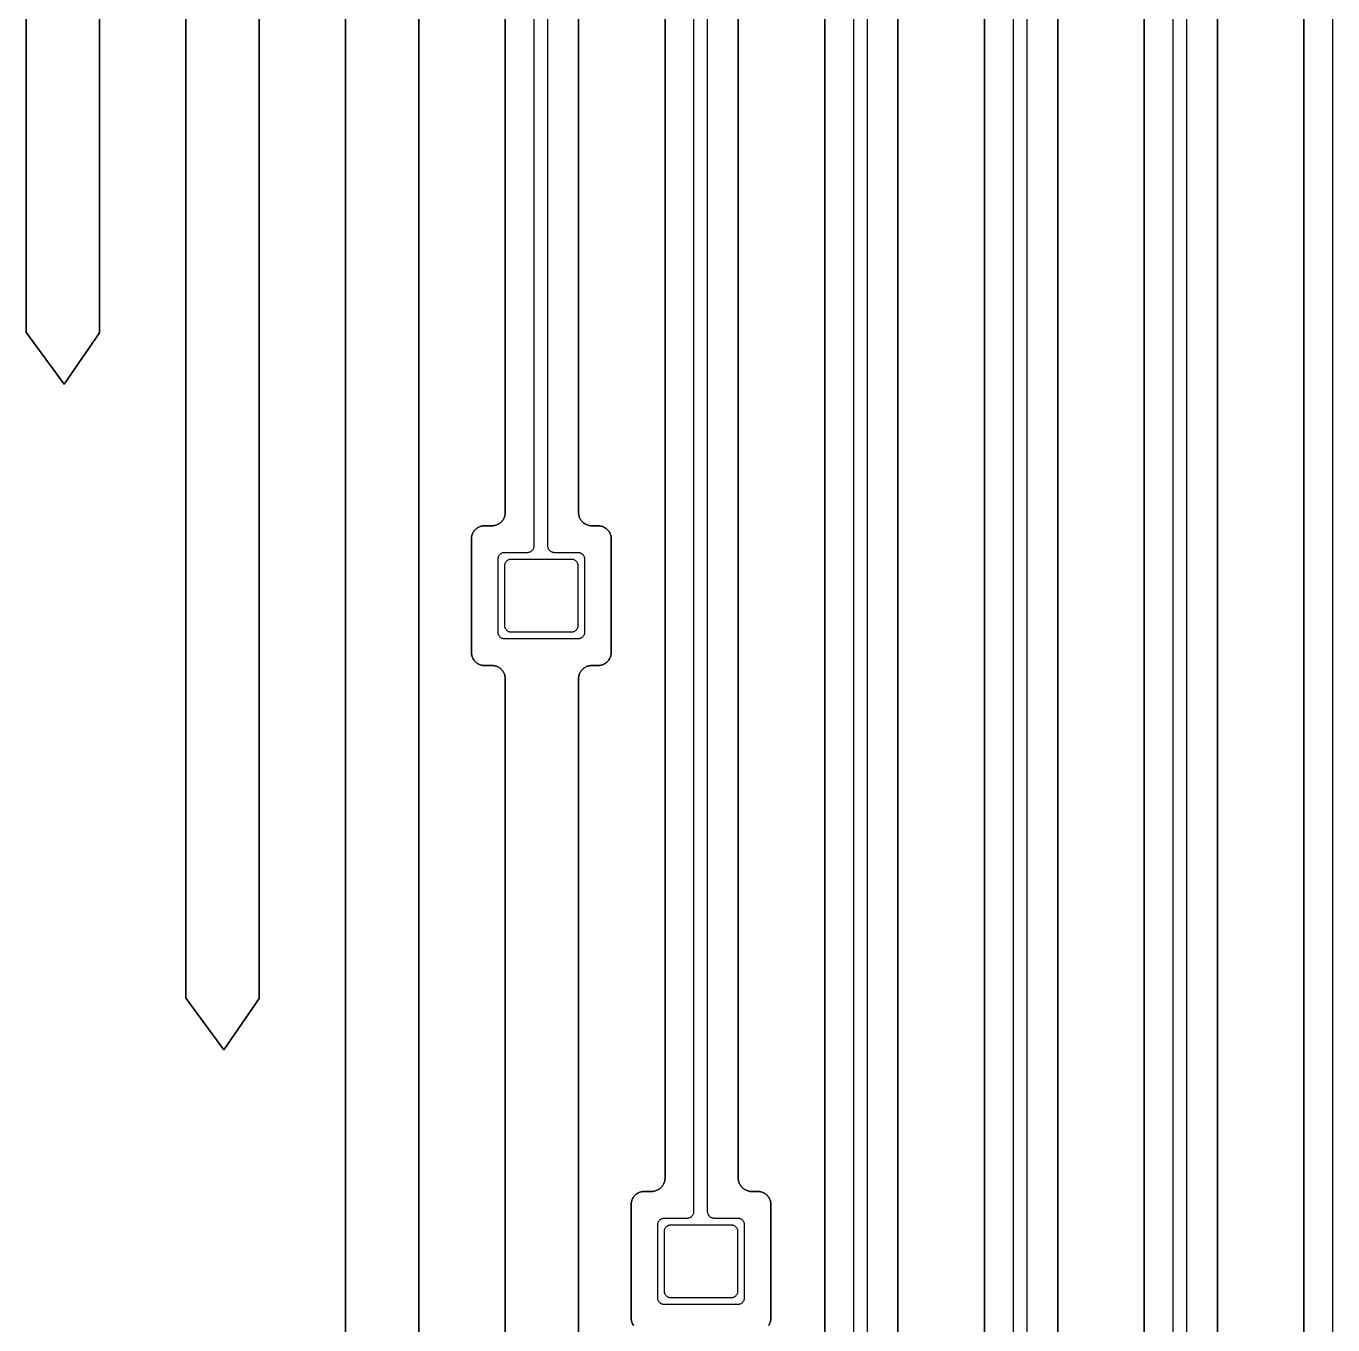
# Model space of a CAD drawing. Extents: x -2057 to 2225, y -44 to 31181.
# Drawn here: x -572.2 to -375.9, y 2670.2 to 2865.3 of the extents above; entities that cross this region are included whole.
import ezdxf

# ---------------------------------------------------------------- set-up
doc = ezdxf.new("R2010")
doc.units = 0
for name, color, linetype in [('electrode', 6, 'CONTINUOUS'), ('etching', 7, 'CONTINUOUS'), ('L3D0_etching3', 5, 'CONTINUOUS'), ('metalization', 8, 'CONTINUOUS'), ('polyimide', 9, 'CONTINUOUS')]:
    doc.layers.add(name, color=color, linetype=linetype)

msp = doc.modelspace()

# ---------------------------------------------------------------- linework, layer by layer
at = {"layer": 'electrode'}
for points in [[(-499.34, 2774.247), (-499.427, 2774.255), (-499.513, 2774.27), (-499.598, 2774.293), (-499.68, 2774.323), (-499.759, 2774.36), (-499.834, 2774.403), (-499.906, 2774.453), (-499.973, 2774.509), (-500.035, 2774.571), (-500.091, 2774.638), (-500.141, 2774.71), (-500.184, 2774.785), (-500.221, 2774.864), (-500.251, 2774.946), (-500.274, 2775.031), (-500.289, 2775.117), (-500.297, 2775.204), (-500.297, 2784.291), (-500.289, 2784.378), (-500.274, 2784.464), (-500.251, 2784.548), (-500.221, 2784.63), (-500.184, 2784.71), (-500.141, 2784.785), (-500.091, 2784.857), (-500.035, 2784.924), (-499.973, 2784.985), (-499.906, 2785.042), (-499.834, 2785.092), (-499.759, 2785.135), (-499.68, 2785.172), (-499.598, 2785.202), (-499.513, 2785.225), (-499.427, 2785.24), (-499.34, 2785.247), (-490.253, 2785.247), (-490.166, 2785.24), (-490.08, 2785.225), (-489.996, 2785.202), (-489.914, 2785.172), (-489.834, 2785.135), (-489.759, 2785.092), (-489.687, 2785.042), (-489.62, 2784.985), (-489.559, 2784.924), (-489.502, 2784.857), (-489.452, 2784.785), (-489.409, 2784.71), (-489.372, 2784.63), (-489.342, 2784.548), (-489.319, 2784.464), (-489.304, 2784.378), (-489.297, 2784.291), (-489.297, 2775.204), (-489.304, 2775.117), (-489.319, 2775.031), (-489.342, 2774.946), (-489.372, 2774.864), (-489.409, 2774.785), (-489.452, 2774.71), (-489.502, 2774.638), (-489.559, 2774.571), (-489.62, 2774.509), (-489.687, 2774.453), (-489.759, 2774.403), (-489.834, 2774.36), (-489.914, 2774.323), (-489.996, 2774.293), (-490.08, 2774.27), (-490.166, 2774.255), (-490.253, 2774.247)], [(-475.34, 2674.247), (-475.427, 2674.255), (-475.513, 2674.27), (-475.598, 2674.293), (-475.68, 2674.323), (-475.759, 2674.36), (-475.834, 2674.403), (-475.906, 2674.453), (-475.973, 2674.509), (-476.035, 2674.571), (-476.091, 2674.638), (-476.141, 2674.71), (-476.184, 2674.785), (-476.221, 2674.864), (-476.251, 2674.946), (-476.274, 2675.031), (-476.289, 2675.117), (-476.297, 2675.204), (-476.297, 2684.291), (-476.289, 2684.378), (-476.274, 2684.464), (-476.251, 2684.548), (-476.221, 2684.63), (-476.184, 2684.71), (-476.141, 2684.785), (-476.091, 2684.857), (-476.035, 2684.924), (-475.973, 2684.985), (-475.906, 2685.042), (-475.834, 2685.092), (-475.759, 2685.135), (-475.68, 2685.172), (-475.598, 2685.202), (-475.513, 2685.225), (-475.427, 2685.24), (-475.34, 2685.247), (-466.253, 2685.247), (-466.166, 2685.24), (-466.08, 2685.225), (-465.996, 2685.202), (-465.914, 2685.172), (-465.834, 2685.135), (-465.759, 2685.092), (-465.687, 2685.042), (-465.62, 2684.985), (-465.559, 2684.924), (-465.502, 2684.857), (-465.452, 2684.785), (-465.409, 2684.71), (-465.372, 2684.63), (-465.342, 2684.548), (-465.319, 2684.464), (-465.304, 2684.378), (-465.297, 2684.291), (-465.297, 2675.204), (-465.304, 2675.117), (-465.319, 2675.031), (-465.342, 2674.946), (-465.372, 2674.864), (-465.409, 2674.785), (-465.452, 2674.71), (-465.502, 2674.638), (-465.559, 2674.571), (-465.62, 2674.509), (-465.687, 2674.453), (-465.759, 2674.403), (-465.834, 2674.36), (-465.914, 2674.323), (-465.996, 2674.293), (-466.08, 2674.27), (-466.166, 2674.255), (-466.253, 2674.247)]]:
    msp.add_lwpolyline(points, close=True, dxfattribs=at)
at = {"layer": 'etching'}
for points in [[(-500.208, 9035.371), (-500.208, 2792.185), (-500.216, 2792.059), (-500.231, 2791.934), (-500.255, 2791.811), (-500.286, 2791.689), (-500.325, 2791.57), (-500.371, 2791.453), (-500.425, 2791.339), (-500.485, 2791.229), (-500.553, 2791.123), (-500.627, 2791.021), (-500.707, 2790.924), (-500.793, 2790.832), (-500.884, 2790.746), (-500.981, 2790.666), (-501.083, 2790.592), (-501.189, 2790.525), (-501.299, 2790.465), (-501.413, 2790.411), (-501.53, 2790.365), (-501.649, 2790.326), (-501.771, 2790.295), (-501.895, 2790.271), (-502.019, 2790.255), (-502.145, 2790.247), (-503.359, 2790.247), (-503.485, 2790.24), (-503.61, 2790.224), (-503.733, 2790.2), (-503.855, 2790.169), (-503.974, 2790.13), (-504.091, 2790.084), (-504.205, 2790.03), (-504.315, 2789.97), (-504.421, 2789.902), (-504.523, 2789.828), (-504.62, 2789.748), (-504.712, 2789.662), (-504.798, 2789.571), (-504.878, 2789.474), (-504.952, 2789.372), (-505.019, 2789.266), (-505.079, 2789.156), (-505.133, 2789.042), (-505.179, 2788.925), (-505.218, 2788.806), (-505.249, 2788.684), (-505.273, 2788.56), (-505.289, 2788.436), (-505.297, 2788.31), (-505.297, 2771.185), (-505.289, 2771.059), (-505.273, 2770.934), (-505.249, 2770.811), (-505.218, 2770.689), (-505.179, 2770.57), (-505.133, 2770.453), (-505.079, 2770.339), (-505.019, 2770.229), (-504.952, 2770.123), (-504.878, 2770.021), (-504.798, 2769.924), (-504.712, 2769.832), (-504.62, 2769.746), (-504.523, 2769.666), (-504.421, 2769.592), (-504.315, 2769.525), (-504.205, 2769.465), (-504.091, 2769.411), (-503.974, 2769.365), (-503.855, 2769.326), (-503.733, 2769.295), (-503.61, 2769.271), (-503.485, 2769.255), (-503.359, 2769.247), (-502.145, 2769.247), (-502.019, 2769.24), (-501.895, 2769.224), (-501.771, 2769.2), (-501.649, 2769.169), (-501.53, 2769.13), (-501.413, 2769.084), (-501.299, 2769.03), (-501.189, 2768.97), (-501.083, 2768.902), (-500.981, 2768.828), (-500.884, 2768.748), (-500.793, 2768.662), (-500.707, 2768.571), (-500.627, 2768.474), (-500.553, 2768.372), (-500.485, 2768.266), (-500.425, 2768.156), (-500.371, 2768.042), (-500.325, 2767.925), (-500.286, 2767.806), (-500.255, 2767.684), (-500.231, 2767.56), (-500.216, 2767.436), (-500.208, 2767.31), (-500.208, 2519.247)], [(-489.208, 2519.247), (-489.208, 2767.31), (-489.2, 2767.436), (-489.184, 2767.56), (-489.16, 2767.684), (-489.129, 2767.806), (-489.09, 2767.925), (-489.044, 2768.042), (-488.991, 2768.156), (-488.93, 2768.266), (-488.863, 2768.372), (-488.789, 2768.474), (-488.709, 2768.571), (-488.623, 2768.662), (-488.531, 2768.748), (-488.434, 2768.828), (-488.332, 2768.902), (-488.226, 2768.97), (-488.116, 2769.03), (-488.002, 2769.084), (-487.886, 2769.13), (-487.766, 2769.169), (-487.644, 2769.2), (-487.521, 2769.224), (-487.396, 2769.24), (-487.271, 2769.247), (-486.234, 2769.247), (-486.108, 2769.255), (-485.984, 2769.271), (-485.86, 2769.295), (-485.738, 2769.326), (-485.619, 2769.365), (-485.502, 2769.411), (-485.388, 2769.465), (-485.278, 2769.525), (-485.172, 2769.592), (-485.07, 2769.666), (-484.973, 2769.746), (-484.882, 2769.832), (-484.796, 2769.924), (-484.716, 2770.021), (-484.642, 2770.123), (-484.574, 2770.229), (-484.514, 2770.339), (-484.46, 2770.453), (-484.414, 2770.57), (-484.375, 2770.689), (-484.344, 2770.811), (-484.32, 2770.934), (-484.304, 2771.059), (-484.297, 2771.185), (-484.297, 2788.31), (-484.304, 2788.436), (-484.32, 2788.56), (-484.344, 2788.684), (-484.375, 2788.806), (-484.414, 2788.925), (-484.46, 2789.042), (-484.514, 2789.156), (-484.574, 2789.266), (-484.642, 2789.372), (-484.716, 2789.474), (-484.796, 2789.571), (-484.882, 2789.662), (-484.973, 2789.748), (-485.07, 2789.828), (-485.172, 2789.902), (-485.278, 2789.97), (-485.388, 2790.03), (-485.502, 2790.084), (-485.619, 2790.13), (-485.738, 2790.169), (-485.86, 2790.2), (-485.984, 2790.224), (-486.108, 2790.24), (-486.234, 2790.247), (-487.271, 2790.247), (-487.396, 2790.255), (-487.521, 2790.271), (-487.644, 2790.295), (-487.766, 2790.326), (-487.886, 2790.365), (-488.002, 2790.411), (-488.116, 2790.465), (-488.226, 2790.525), (-488.332, 2790.592), (-488.434, 2790.666), (-488.531, 2790.746), (-488.623, 2790.832), (-488.709, 2790.924), (-488.789, 2791.021), (-488.863, 2791.123), (-488.93, 2791.229), (-488.991, 2791.339), (-489.044, 2791.453), (-489.09, 2791.57), (-489.129, 2791.689), (-489.16, 2791.811), (-489.184, 2791.934), (-489.2, 2792.059), (-489.208, 2792.185), (-489.208, 9035.377)], [(-476.208, 9035.371), (-476.208, 2692.185), (-476.216, 2692.059), (-476.231, 2691.934), (-476.255, 2691.811), (-476.286, 2691.689), (-476.325, 2691.57), (-476.371, 2691.453), (-476.425, 2691.339), (-476.485, 2691.229), (-476.553, 2691.123), (-476.627, 2691.021), (-476.707, 2690.924), (-476.793, 2690.832), (-476.884, 2690.746), (-476.981, 2690.666), (-477.083, 2690.592), (-477.189, 2690.525), (-477.299, 2690.465), (-477.413, 2690.411), (-477.53, 2690.365), (-477.649, 2690.326), (-477.771, 2690.295), (-477.895, 2690.271), (-478.019, 2690.255), (-478.145, 2690.247), (-479.359, 2690.247), (-479.485, 2690.24), (-479.61, 2690.224), (-479.733, 2690.2), (-479.855, 2690.169), (-479.974, 2690.13), (-480.091, 2690.084), (-480.205, 2690.03), (-480.315, 2689.97), (-480.421, 2689.902), (-480.523, 2689.828), (-480.62, 2689.748), (-480.712, 2689.662), (-480.798, 2689.571), (-480.878, 2689.474), (-480.952, 2689.372), (-481.019, 2689.266), (-481.079, 2689.156), (-481.133, 2689.042), (-481.179, 2688.925), (-481.218, 2688.806), (-481.249, 2688.684), (-481.273, 2688.56), (-481.289, 2688.436), (-481.297, 2688.31), (-481.297, 2671.185), (-481.289, 2671.059), (-481.273, 2670.934), (-481.249, 2670.811), (-481.218, 2670.689), (-481.179, 2670.57), (-481.133, 2670.453), (-481.079, 2670.339), (-481.019, 2670.229), (-480.952, 2670.123)], [(-460.642, 2670.123), (-460.574, 2670.229), (-460.514, 2670.339), (-460.46, 2670.453), (-460.414, 2670.57), (-460.375, 2670.689), (-460.344, 2670.811), (-460.32, 2670.934), (-460.304, 2671.059), (-460.297, 2671.185), (-460.297, 2688.31), (-460.304, 2688.436), (-460.32, 2688.56), (-460.344, 2688.684), (-460.375, 2688.806), (-460.414, 2688.925), (-460.46, 2689.042), (-460.514, 2689.156), (-460.574, 2689.266), (-460.642, 2689.372), (-460.716, 2689.474), (-460.796, 2689.571), (-460.882, 2689.662), (-460.973, 2689.748), (-461.07, 2689.828), (-461.172, 2689.902), (-461.278, 2689.97), (-461.388, 2690.03), (-461.502, 2690.084), (-461.619, 2690.13), (-461.738, 2690.169), (-461.86, 2690.2), (-461.984, 2690.224), (-462.108, 2690.24), (-462.234, 2690.247), (-463.271, 2690.247), (-463.396, 2690.255), (-463.521, 2690.271), (-463.644, 2690.295), (-463.766, 2690.326), (-463.886, 2690.365), (-464.002, 2690.411), (-464.116, 2690.465), (-464.226, 2690.525), (-464.332, 2690.592), (-464.434, 2690.666), (-464.531, 2690.746), (-464.623, 2690.832), (-464.709, 2690.924), (-464.789, 2691.021), (-464.863, 2691.123), (-464.93, 2691.229), (-464.991, 2691.339), (-465.044, 2691.453), (-465.09, 2691.57), (-465.129, 2691.689), (-465.16, 2691.811), (-465.184, 2691.934), (-465.2, 2692.059), (-465.208, 2692.185), (-465.208, 9035.377)], [(-452.208, 9035.371), (-452.208, 2592.185)], [(-441.208, 2592.185), (-441.208, 9035.377)], [(-428.208, 9035.371), (-428.208, 2492.185)], [(-417.208, 2492.185), (-417.208, 9035.377)], [(-404.208, 9035.371), (-404.208, 2392.185)], [(-393.208, 2392.185), (-393.208, 9035.377)], [(-380.208, 9035.371), (-380.208, 2292.185)], [(-572.208, 3067.31), (-572.208, 2819.247), (-572.17, 2819.247), (-566.49, 2811.52), (-561.208, 2819.247), (-561.208, 3067.31)], [(-548.208, 2967.31), (-548.208, 2719.247), (-548.17, 2719.247), (-542.49, 2711.52), (-537.208, 2719.247), (-537.208, 2967.31)], [(-524.208, 2867.31), (-524.208, 2619.247), (-524.17, 2619.247), (-518.49, 2611.52), (-513.208, 2619.247), (-513.208, 2867.31)]]:
    msp.add_lwpolyline(points, dxfattribs=at)
at = {"layer": 'L3D0_etching3'}
for points in [[(-500.208, 9035.371), (-500.208, 2792.185), (-500.216, 2792.059), (-500.231, 2791.934), (-500.255, 2791.811), (-500.286, 2791.689), (-500.325, 2791.57), (-500.371, 2791.453), (-500.425, 2791.339), (-500.485, 2791.229), (-500.553, 2791.123), (-500.627, 2791.021), (-500.707, 2790.924), (-500.793, 2790.832), (-500.884, 2790.746), (-500.981, 2790.666), (-501.083, 2790.592), (-501.189, 2790.525), (-501.299, 2790.465), (-501.413, 2790.411), (-501.53, 2790.365), (-501.649, 2790.326), (-501.771, 2790.295), (-501.895, 2790.271), (-502.019, 2790.255), (-502.145, 2790.247), (-503.359, 2790.247), (-503.485, 2790.24), (-503.61, 2790.224), (-503.733, 2790.2), (-503.855, 2790.169), (-503.974, 2790.13), (-504.091, 2790.084), (-504.205, 2790.03), (-504.315, 2789.97), (-504.421, 2789.902), (-504.523, 2789.828), (-504.62, 2789.748), (-504.712, 2789.662), (-504.798, 2789.571), (-504.878, 2789.474), (-504.952, 2789.372), (-505.019, 2789.266), (-505.079, 2789.156), (-505.133, 2789.042), (-505.179, 2788.925), (-505.218, 2788.806), (-505.249, 2788.684), (-505.273, 2788.56), (-505.289, 2788.436), (-505.297, 2788.31), (-505.297, 2771.185), (-505.289, 2771.059), (-505.273, 2770.934), (-505.249, 2770.811), (-505.218, 2770.689), (-505.179, 2770.57), (-505.133, 2770.453), (-505.079, 2770.339), (-505.019, 2770.229), (-504.952, 2770.123), (-504.878, 2770.021), (-504.798, 2769.924), (-504.712, 2769.832), (-504.62, 2769.746), (-504.523, 2769.666), (-504.421, 2769.592), (-504.315, 2769.525), (-504.205, 2769.465), (-504.091, 2769.411), (-503.974, 2769.365), (-503.855, 2769.326), (-503.733, 2769.295), (-503.61, 2769.271), (-503.485, 2769.255), (-503.359, 2769.247), (-502.145, 2769.247), (-502.019, 2769.24), (-501.895, 2769.224), (-501.771, 2769.2), (-501.649, 2769.169), (-501.53, 2769.13), (-501.413, 2769.084), (-501.299, 2769.03), (-501.189, 2768.97), (-501.083, 2768.902), (-500.981, 2768.828), (-500.884, 2768.748), (-500.793, 2768.662), (-500.707, 2768.571), (-500.627, 2768.474), (-500.553, 2768.372), (-500.485, 2768.266), (-500.425, 2768.156), (-500.371, 2768.042), (-500.325, 2767.925), (-500.286, 2767.806), (-500.255, 2767.684), (-500.231, 2767.56), (-500.216, 2767.436), (-500.208, 2767.31), (-500.208, 2519.247)], [(-489.208, 2519.247), (-489.208, 2767.31), (-489.2, 2767.436), (-489.184, 2767.56), (-489.16, 2767.684), (-489.129, 2767.806), (-489.09, 2767.925), (-489.044, 2768.042), (-488.991, 2768.156), (-488.93, 2768.266), (-488.863, 2768.372), (-488.789, 2768.474), (-488.709, 2768.571), (-488.623, 2768.662), (-488.531, 2768.748), (-488.434, 2768.828), (-488.332, 2768.902), (-488.226, 2768.97), (-488.116, 2769.03), (-488.002, 2769.084), (-487.886, 2769.13), (-487.766, 2769.169), (-487.644, 2769.2), (-487.521, 2769.224), (-487.396, 2769.24), (-487.271, 2769.247), (-486.234, 2769.247), (-486.108, 2769.255), (-485.984, 2769.271), (-485.86, 2769.295), (-485.738, 2769.326), (-485.619, 2769.365), (-485.502, 2769.411), (-485.388, 2769.465), (-485.278, 2769.525), (-485.172, 2769.592), (-485.07, 2769.666), (-484.973, 2769.746), (-484.882, 2769.832), (-484.796, 2769.924), (-484.716, 2770.021), (-484.642, 2770.123), (-484.574, 2770.229), (-484.514, 2770.339), (-484.46, 2770.453), (-484.414, 2770.57), (-484.375, 2770.689), (-484.344, 2770.811), (-484.32, 2770.934), (-484.304, 2771.059), (-484.297, 2771.185), (-484.297, 2788.31), (-484.304, 2788.436), (-484.32, 2788.56), (-484.344, 2788.684), (-484.375, 2788.806), (-484.414, 2788.925), (-484.46, 2789.042), (-484.514, 2789.156), (-484.574, 2789.266), (-484.642, 2789.372), (-484.716, 2789.474), (-484.796, 2789.571), (-484.882, 2789.662), (-484.973, 2789.748), (-485.07, 2789.828), (-485.172, 2789.902), (-485.278, 2789.97), (-485.388, 2790.03), (-485.502, 2790.084), (-485.619, 2790.13), (-485.738, 2790.169), (-485.86, 2790.2), (-485.984, 2790.224), (-486.108, 2790.24), (-486.234, 2790.247), (-487.271, 2790.247), (-487.396, 2790.255), (-487.521, 2790.271), (-487.644, 2790.295), (-487.766, 2790.326), (-487.886, 2790.365), (-488.002, 2790.411), (-488.116, 2790.465), (-488.226, 2790.525), (-488.332, 2790.592), (-488.434, 2790.666), (-488.531, 2790.746), (-488.623, 2790.832), (-488.709, 2790.924), (-488.789, 2791.021), (-488.863, 2791.123), (-488.93, 2791.229), (-488.991, 2791.339), (-489.044, 2791.453), (-489.09, 2791.57), (-489.129, 2791.689), (-489.16, 2791.811), (-489.184, 2791.934), (-489.2, 2792.059), (-489.208, 2792.185), (-489.208, 9035.377)], [(-476.208, 9035.371), (-476.208, 2692.185), (-476.216, 2692.059), (-476.231, 2691.934), (-476.255, 2691.811), (-476.286, 2691.689), (-476.325, 2691.57), (-476.371, 2691.453), (-476.425, 2691.339), (-476.485, 2691.229), (-476.553, 2691.123), (-476.627, 2691.021), (-476.707, 2690.924), (-476.793, 2690.832), (-476.884, 2690.746), (-476.981, 2690.666), (-477.083, 2690.592), (-477.189, 2690.525), (-477.299, 2690.465), (-477.413, 2690.411), (-477.53, 2690.365), (-477.649, 2690.326), (-477.771, 2690.295), (-477.895, 2690.271), (-478.019, 2690.255), (-478.145, 2690.247), (-479.359, 2690.247), (-479.485, 2690.24), (-479.61, 2690.224), (-479.733, 2690.2), (-479.855, 2690.169), (-479.974, 2690.13), (-480.091, 2690.084), (-480.205, 2690.03), (-480.315, 2689.97), (-480.421, 2689.902), (-480.523, 2689.828), (-480.62, 2689.748), (-480.712, 2689.662), (-480.798, 2689.571), (-480.878, 2689.474), (-480.952, 2689.372), (-481.019, 2689.266), (-481.079, 2689.156), (-481.133, 2689.042), (-481.179, 2688.925), (-481.218, 2688.806), (-481.249, 2688.684), (-481.273, 2688.56), (-481.289, 2688.436), (-481.297, 2688.31), (-481.297, 2671.185), (-481.289, 2671.059), (-481.273, 2670.934), (-481.249, 2670.811), (-481.218, 2670.689), (-481.179, 2670.57), (-481.133, 2670.453), (-481.079, 2670.339), (-481.019, 2670.229), (-480.952, 2670.123)], [(-460.642, 2670.123), (-460.574, 2670.229), (-460.514, 2670.339), (-460.46, 2670.453), (-460.414, 2670.57), (-460.375, 2670.689), (-460.344, 2670.811), (-460.32, 2670.934), (-460.304, 2671.059), (-460.297, 2671.185), (-460.297, 2688.31), (-460.304, 2688.436), (-460.32, 2688.56), (-460.344, 2688.684), (-460.375, 2688.806), (-460.414, 2688.925), (-460.46, 2689.042), (-460.514, 2689.156), (-460.574, 2689.266), (-460.642, 2689.372), (-460.716, 2689.474), (-460.796, 2689.571), (-460.882, 2689.662), (-460.973, 2689.748), (-461.07, 2689.828), (-461.172, 2689.902), (-461.278, 2689.97), (-461.388, 2690.03), (-461.502, 2690.084), (-461.619, 2690.13), (-461.738, 2690.169), (-461.86, 2690.2), (-461.984, 2690.224), (-462.108, 2690.24), (-462.234, 2690.247), (-463.271, 2690.247), (-463.396, 2690.255), (-463.521, 2690.271), (-463.644, 2690.295), (-463.766, 2690.326), (-463.886, 2690.365), (-464.002, 2690.411), (-464.116, 2690.465), (-464.226, 2690.525), (-464.332, 2690.592), (-464.434, 2690.666), (-464.531, 2690.746), (-464.623, 2690.832), (-464.709, 2690.924), (-464.789, 2691.021), (-464.863, 2691.123), (-464.93, 2691.229), (-464.991, 2691.339), (-465.044, 2691.453), (-465.09, 2691.57), (-465.129, 2691.689), (-465.16, 2691.811), (-465.184, 2691.934), (-465.2, 2692.059), (-465.208, 2692.185), (-465.208, 9035.377)], [(-452.208, 9035.371), (-452.208, 2592.185)], [(-441.208, 2592.185), (-441.208, 9035.377)], [(-428.208, 9035.371), (-428.208, 2492.185)], [(-417.208, 2492.185), (-417.208, 9035.377)], [(-404.208, 9035.371), (-404.208, 2392.185)], [(-393.208, 2392.185), (-393.208, 9035.377)], [(-380.208, 9035.371), (-380.208, 2292.185)], [(-572.208, 3067.31), (-572.208, 2819.247), (-572.17, 2819.247), (-566.49, 2811.52), (-561.208, 2819.247), (-561.208, 3067.31)], [(-548.208, 2967.31), (-548.208, 2719.247), (-548.17, 2719.247), (-542.49, 2711.52), (-537.208, 2719.247), (-537.208, 2967.31)], [(-524.208, 2867.31), (-524.208, 2619.247), (-524.17, 2619.247), (-518.49, 2611.52), (-513.208, 2619.247), (-513.208, 2867.31)]]:
    msp.add_lwpolyline(points, dxfattribs=at)
at = {"layer": 'metalization'}
for points in [[(-493.858, 9040.22), (-493.858, 2787.204), (-493.85, 2787.117), (-493.835, 2787.031), (-493.812, 2786.946), (-493.782, 2786.864), (-493.746, 2786.785), (-493.702, 2786.71), (-493.652, 2786.638), (-493.596, 2786.571), (-493.534, 2786.509), (-493.467, 2786.453), (-493.396, 2786.403), (-493.32, 2786.36), (-493.241, 2786.323), (-493.159, 2786.293), (-493.074, 2786.27), (-492.988, 2786.255), (-492.901, 2786.247), (-489.253, 2786.247), (-489.166, 2786.24), (-489.08, 2786.225), (-488.996, 2786.202), (-488.914, 2786.172), (-488.834, 2786.135), (-488.759, 2786.092), (-488.687, 2786.042), (-488.62, 2785.985), (-488.559, 2785.924), (-488.502, 2785.857), (-488.452, 2785.785), (-488.409, 2785.71), (-488.372, 2785.63), (-488.342, 2785.548), (-488.319, 2785.464), (-488.304, 2785.378), (-488.297, 2785.291), (-488.297, 2774.204), (-488.304, 2774.117), (-488.319, 2774.031), (-488.342, 2773.946), (-488.372, 2773.864), (-488.409, 2773.785), (-488.452, 2773.71), (-488.502, 2773.638), (-488.559, 2773.571), (-488.62, 2773.509), (-488.687, 2773.453), (-488.759, 2773.403), (-488.834, 2773.36), (-488.914, 2773.323), (-488.996, 2773.293), (-489.08, 2773.27), (-489.166, 2773.255), (-489.253, 2773.247), (-500.34, 2773.247), (-500.427, 2773.255), (-500.513, 2773.27), (-500.598, 2773.293), (-500.68, 2773.323), (-500.759, 2773.36), (-500.834, 2773.403), (-500.906, 2773.453), (-500.973, 2773.509), (-501.035, 2773.571), (-501.091, 2773.638), (-501.141, 2773.71), (-501.184, 2773.785), (-501.221, 2773.864), (-501.251, 2773.946), (-501.274, 2774.031), (-501.289, 2774.117), (-501.297, 2774.204), (-501.297, 2785.291), (-501.289, 2785.378), (-501.274, 2785.464), (-501.251, 2785.548), (-501.221, 2785.63), (-501.184, 2785.71), (-501.141, 2785.785), (-501.091, 2785.857), (-501.035, 2785.924), (-500.973, 2785.985), (-500.906, 2786.042), (-500.834, 2786.092), (-500.759, 2786.135), (-500.68, 2786.172), (-500.598, 2786.202), (-500.513, 2786.225), (-500.427, 2786.24), (-500.34, 2786.247), (-496.814, 2786.247), (-496.727, 2786.255), (-496.641, 2786.27), (-496.557, 2786.293), (-496.475, 2786.323), (-496.396, 2786.36), (-496.32, 2786.403), (-496.248, 2786.453), (-496.181, 2786.509), (-496.12, 2786.571), (-496.064, 2786.638), (-496.014, 2786.71), (-495.97, 2786.785), (-495.933, 2786.864), (-495.903, 2786.946), (-495.88, 2787.031), (-495.865, 2787.117), (-495.858, 2787.204), (-495.858, 9040.22)], [(-469.858, 9040.22), (-469.858, 2687.204), (-469.85, 2687.117), (-469.835, 2687.031), (-469.812, 2686.946), (-469.782, 2686.864), (-469.746, 2686.785), (-469.702, 2686.71), (-469.652, 2686.638), (-469.596, 2686.571), (-469.534, 2686.509), (-469.467, 2686.453), (-469.396, 2686.403), (-469.32, 2686.36), (-469.241, 2686.323), (-469.159, 2686.293), (-469.074, 2686.27), (-468.988, 2686.255), (-468.901, 2686.247), (-465.253, 2686.247), (-465.166, 2686.24), (-465.08, 2686.225), (-464.996, 2686.202), (-464.914, 2686.172), (-464.834, 2686.135), (-464.759, 2686.092), (-464.687, 2686.042), (-464.62, 2685.985), (-464.559, 2685.924), (-464.502, 2685.857), (-464.452, 2685.785), (-464.409, 2685.71), (-464.372, 2685.63), (-464.342, 2685.548), (-464.319, 2685.464), (-464.304, 2685.378), (-464.297, 2685.291), (-464.297, 2674.204), (-464.304, 2674.117), (-464.319, 2674.031), (-464.342, 2673.946), (-464.372, 2673.864), (-464.409, 2673.785), (-464.452, 2673.71), (-464.502, 2673.638), (-464.559, 2673.571), (-464.62, 2673.509), (-464.687, 2673.453), (-464.759, 2673.403), (-464.834, 2673.36), (-464.914, 2673.323), (-464.996, 2673.293), (-465.08, 2673.27), (-465.166, 2673.255), (-465.253, 2673.247), (-476.34, 2673.247), (-476.427, 2673.255), (-476.513, 2673.27), (-476.598, 2673.293), (-476.68, 2673.323), (-476.759, 2673.36), (-476.834, 2673.403), (-476.906, 2673.453), (-476.973, 2673.509), (-477.035, 2673.571), (-477.091, 2673.638), (-477.141, 2673.71), (-477.184, 2673.785), (-477.221, 2673.864), (-477.251, 2673.946), (-477.274, 2674.031), (-477.289, 2674.117), (-477.297, 2674.204), (-477.297, 2685.291), (-477.289, 2685.378), (-477.274, 2685.464), (-477.251, 2685.548), (-477.221, 2685.63), (-477.184, 2685.71), (-477.141, 2685.785), (-477.091, 2685.857), (-477.035, 2685.924), (-476.973, 2685.985), (-476.906, 2686.042), (-476.834, 2686.092), (-476.759, 2686.135), (-476.68, 2686.172), (-476.598, 2686.202), (-476.513, 2686.225), (-476.427, 2686.24), (-476.34, 2686.247), (-472.814, 2686.247), (-472.727, 2686.255), (-472.641, 2686.27), (-472.557, 2686.293), (-472.475, 2686.323), (-472.396, 2686.36), (-472.32, 2686.403), (-472.248, 2686.453), (-472.181, 2686.509), (-472.12, 2686.571), (-472.064, 2686.638), (-472.014, 2686.71), (-471.97, 2686.785), (-471.933, 2686.864), (-471.903, 2686.946), (-471.88, 2687.031), (-471.865, 2687.117), (-471.858, 2687.204), (-471.858, 9040.22)], [(-447.858, 2587.204), (-447.858, 9040.22)], [(-445.858, 9040.22), (-445.858, 2587.204)], [(-423.858, 2487.204), (-423.858, 9040.22)], [(-421.858, 9040.22), (-421.858, 2487.204)], [(-399.858, 2387.204), (-399.858, 9040.22)], [(-397.858, 9040.22), (-397.858, 2387.204)], [(-375.858, 2287.204), (-375.858, 9040.22)]]:
    msp.add_lwpolyline(points, dxfattribs=at)
at = {"layer": 'polyimide'}
for points in [[(-500.208, 2519.247), (-500.208, 2767.31), (-500.216, 2767.436), (-500.231, 2767.56), (-500.255, 2767.684), (-500.286, 2767.806), (-500.325, 2767.925), (-500.371, 2768.042), (-500.425, 2768.156), (-500.485, 2768.266), (-500.553, 2768.372), (-500.627, 2768.474), (-500.707, 2768.571), (-500.793, 2768.662), (-500.884, 2768.748), (-500.981, 2768.828), (-501.083, 2768.902), (-501.189, 2768.97), (-501.299, 2769.03), (-501.413, 2769.084), (-501.53, 2769.13), (-501.649, 2769.169), (-501.771, 2769.2), (-501.895, 2769.224), (-502.019, 2769.24), (-502.145, 2769.247), (-503.359, 2769.247), (-503.485, 2769.255), (-503.61, 2769.271), (-503.733, 2769.295), (-503.855, 2769.326), (-503.974, 2769.365), (-504.091, 2769.411), (-504.205, 2769.465), (-504.315, 2769.525), (-504.421, 2769.592), (-504.523, 2769.666), (-504.62, 2769.746), (-504.712, 2769.832), (-504.798, 2769.924), (-504.878, 2770.021), (-504.952, 2770.123), (-505.019, 2770.229), (-505.079, 2770.339), (-505.133, 2770.453), (-505.179, 2770.57), (-505.218, 2770.689), (-505.249, 2770.811), (-505.273, 2770.934), (-505.289, 2771.059), (-505.297, 2771.185), (-505.297, 2788.31), (-505.289, 2788.436), (-505.273, 2788.56), (-505.249, 2788.684), (-505.218, 2788.806), (-505.179, 2788.925), (-505.133, 2789.042), (-505.079, 2789.156), (-505.019, 2789.266), (-504.952, 2789.372), (-504.878, 2789.474), (-504.798, 2789.571), (-504.712, 2789.662), (-504.62, 2789.748), (-504.523, 2789.828), (-504.421, 2789.902), (-504.315, 2789.97), (-504.205, 2790.03), (-504.091, 2790.084), (-503.974, 2790.13), (-503.855, 2790.169), (-503.733, 2790.2), (-503.61, 2790.224), (-503.485, 2790.24), (-503.359, 2790.247), (-502.145, 2790.247), (-502.019, 2790.255), (-501.895, 2790.271), (-501.771, 2790.295), (-501.649, 2790.326), (-501.53, 2790.365), (-501.413, 2790.411), (-501.299, 2790.465), (-501.189, 2790.525), (-501.083, 2790.592), (-500.981, 2790.666), (-500.884, 2790.746), (-500.793, 2790.832), (-500.707, 2790.924), (-500.627, 2791.021), (-500.553, 2791.123), (-500.485, 2791.229), (-500.425, 2791.339), (-500.371, 2791.453), (-500.325, 2791.57), (-500.286, 2791.689), (-500.255, 2791.811), (-500.231, 2791.934), (-500.216, 2792.059), (-500.208, 2792.185), (-500.208, 9035.371)], [(-500.208, 9035.371), (-500.208, 2792.185), (-500.216, 2792.059), (-500.231, 2791.934), (-500.255, 2791.811), (-500.286, 2791.689), (-500.325, 2791.57), (-500.371, 2791.453), (-500.425, 2791.339), (-500.485, 2791.229), (-500.553, 2791.123), (-500.627, 2791.021), (-500.707, 2790.924), (-500.793, 2790.832), (-500.884, 2790.746), (-500.981, 2790.666), (-501.083, 2790.592), (-501.189, 2790.525), (-501.299, 2790.465), (-501.413, 2790.411), (-501.53, 2790.365), (-501.649, 2790.326), (-501.771, 2790.295), (-501.895, 2790.271), (-502.019, 2790.255), (-502.145, 2790.247), (-503.359, 2790.247), (-503.485, 2790.24), (-503.61, 2790.224), (-503.733, 2790.2), (-503.855, 2790.169), (-503.974, 2790.13), (-504.091, 2790.084), (-504.205, 2790.03), (-504.315, 2789.97), (-504.421, 2789.902), (-504.523, 2789.828), (-504.62, 2789.748), (-504.712, 2789.662), (-504.798, 2789.571), (-504.878, 2789.474), (-504.952, 2789.372), (-505.019, 2789.266), (-505.079, 2789.156), (-505.133, 2789.042), (-505.179, 2788.925), (-505.218, 2788.806), (-505.249, 2788.684), (-505.273, 2788.56), (-505.289, 2788.436), (-505.297, 2788.31), (-505.297, 2771.185), (-505.289, 2771.059), (-505.273, 2770.934), (-505.249, 2770.811), (-505.218, 2770.689), (-505.179, 2770.57), (-505.133, 2770.453), (-505.079, 2770.339), (-505.019, 2770.229), (-504.952, 2770.123), (-504.878, 2770.021), (-504.798, 2769.924), (-504.712, 2769.832), (-504.62, 2769.746), (-504.523, 2769.666), (-504.421, 2769.592), (-504.315, 2769.525), (-504.205, 2769.465), (-504.091, 2769.411), (-503.974, 2769.365), (-503.855, 2769.326), (-503.733, 2769.295), (-503.61, 2769.271), (-503.485, 2769.255), (-503.359, 2769.247), (-502.145, 2769.247), (-502.019, 2769.24), (-501.895, 2769.224), (-501.771, 2769.2), (-501.649, 2769.169), (-501.53, 2769.13), (-501.413, 2769.084), (-501.299, 2769.03), (-501.189, 2768.97), (-501.083, 2768.902), (-500.981, 2768.828), (-500.884, 2768.748), (-500.793, 2768.662), (-500.707, 2768.571), (-500.627, 2768.474), (-500.553, 2768.372), (-500.485, 2768.266), (-500.425, 2768.156), (-500.371, 2768.042), (-500.325, 2767.925), (-500.286, 2767.806), (-500.255, 2767.684), (-500.231, 2767.56), (-500.216, 2767.436), (-500.208, 2767.31), (-500.208, 2519.247)], [(-489.208, 9035.377), (-489.208, 2792.185), (-489.2, 2792.059), (-489.184, 2791.934), (-489.16, 2791.811), (-489.129, 2791.689), (-489.09, 2791.57), (-489.044, 2791.453), (-488.991, 2791.339), (-488.93, 2791.229), (-488.863, 2791.123), (-488.789, 2791.021), (-488.709, 2790.924), (-488.623, 2790.832), (-488.531, 2790.746), (-488.434, 2790.666), (-488.332, 2790.592), (-488.226, 2790.525), (-488.116, 2790.465), (-488.002, 2790.411), (-487.886, 2790.365), (-487.766, 2790.326), (-487.644, 2790.295), (-487.521, 2790.271), (-487.396, 2790.255), (-487.271, 2790.247), (-486.234, 2790.247), (-486.108, 2790.24), (-485.984, 2790.224), (-485.86, 2790.2), (-485.738, 2790.169), (-485.619, 2790.13), (-485.502, 2790.084), (-485.388, 2790.03), (-485.278, 2789.97), (-485.172, 2789.902), (-485.07, 2789.828), (-484.973, 2789.748), (-484.882, 2789.662), (-484.796, 2789.571), (-484.716, 2789.474), (-484.642, 2789.372), (-484.574, 2789.266), (-484.514, 2789.156), (-484.46, 2789.042), (-484.414, 2788.925), (-484.375, 2788.806), (-484.344, 2788.684), (-484.32, 2788.56), (-484.304, 2788.436), (-484.297, 2788.31), (-484.297, 2771.185), (-484.304, 2771.059), (-484.32, 2770.934), (-484.344, 2770.811), (-484.375, 2770.689), (-484.414, 2770.57), (-484.46, 2770.453), (-484.514, 2770.339), (-484.574, 2770.229), (-484.642, 2770.123), (-484.716, 2770.021), (-484.796, 2769.924), (-484.882, 2769.832), (-484.973, 2769.746), (-485.07, 2769.666), (-485.172, 2769.592), (-485.278, 2769.525), (-485.388, 2769.465), (-485.502, 2769.411), (-485.619, 2769.365), (-485.738, 2769.326), (-485.86, 2769.295), (-485.984, 2769.271), (-486.108, 2769.255), (-486.234, 2769.247), (-487.271, 2769.247), (-487.396, 2769.24), (-487.521, 2769.224), (-487.644, 2769.2), (-487.766, 2769.169), (-487.886, 2769.13), (-488.002, 2769.084), (-488.116, 2769.03), (-488.226, 2768.97), (-488.332, 2768.902), (-488.434, 2768.828), (-488.531, 2768.748), (-488.623, 2768.662), (-488.709, 2768.571), (-488.789, 2768.474), (-488.863, 2768.372), (-488.93, 2768.266), (-488.991, 2768.156), (-489.044, 2768.042), (-489.09, 2767.925), (-489.129, 2767.806), (-489.16, 2767.684), (-489.184, 2767.56), (-489.2, 2767.436), (-489.208, 2767.31), (-489.208, 2519.247)], [(-489.208, 2519.247), (-489.208, 2767.31), (-489.2, 2767.436), (-489.184, 2767.56), (-489.16, 2767.684), (-489.129, 2767.806), (-489.09, 2767.925), (-489.044, 2768.042), (-488.991, 2768.156), (-488.93, 2768.266), (-488.863, 2768.372), (-488.789, 2768.474), (-488.709, 2768.571), (-488.623, 2768.662), (-488.531, 2768.748), (-488.434, 2768.828), (-488.332, 2768.902), (-488.226, 2768.97), (-488.116, 2769.03), (-488.002, 2769.084), (-487.886, 2769.13), (-487.766, 2769.169), (-487.644, 2769.2), (-487.521, 2769.224), (-487.396, 2769.24), (-487.271, 2769.247), (-486.234, 2769.247), (-486.108, 2769.255), (-485.984, 2769.271), (-485.86, 2769.295), (-485.738, 2769.326), (-485.619, 2769.365), (-485.502, 2769.411), (-485.388, 2769.465), (-485.278, 2769.525), (-485.172, 2769.592), (-485.07, 2769.666), (-484.973, 2769.746), (-484.882, 2769.832), (-484.796, 2769.924), (-484.716, 2770.021), (-484.642, 2770.123), (-484.574, 2770.229), (-484.514, 2770.339), (-484.46, 2770.453), (-484.414, 2770.57), (-484.375, 2770.689), (-484.344, 2770.811), (-484.32, 2770.934), (-484.304, 2771.059), (-484.297, 2771.185), (-484.297, 2788.31), (-484.304, 2788.436), (-484.32, 2788.56), (-484.344, 2788.684), (-484.375, 2788.806), (-484.414, 2788.925), (-484.46, 2789.042), (-484.514, 2789.156), (-484.574, 2789.266), (-484.642, 2789.372), (-484.716, 2789.474), (-484.796, 2789.571), (-484.882, 2789.662), (-484.973, 2789.748), (-485.07, 2789.828), (-485.172, 2789.902), (-485.278, 2789.97), (-485.388, 2790.03), (-485.502, 2790.084), (-485.619, 2790.13), (-485.738, 2790.169), (-485.86, 2790.2), (-485.984, 2790.224), (-486.108, 2790.24), (-486.234, 2790.247), (-487.271, 2790.247), (-487.396, 2790.255), (-487.521, 2790.271), (-487.644, 2790.295), (-487.766, 2790.326), (-487.886, 2790.365), (-488.002, 2790.411), (-488.116, 2790.465), (-488.226, 2790.525), (-488.332, 2790.592), (-488.434, 2790.666), (-488.531, 2790.746), (-488.623, 2790.832), (-488.709, 2790.924), (-488.789, 2791.021), (-488.863, 2791.123), (-488.93, 2791.229), (-488.991, 2791.339), (-489.044, 2791.453), (-489.09, 2791.57), (-489.129, 2791.689), (-489.16, 2791.811), (-489.184, 2791.934), (-489.2, 2792.059), (-489.208, 2792.185), (-489.208, 9035.377)], [(-480.952, 2670.123), (-481.019, 2670.229), (-481.079, 2670.339), (-481.133, 2670.453), (-481.179, 2670.57), (-481.218, 2670.689), (-481.249, 2670.811), (-481.273, 2670.934), (-481.289, 2671.059), (-481.297, 2671.185), (-481.297, 2688.31), (-481.289, 2688.436), (-481.273, 2688.56), (-481.249, 2688.684), (-481.218, 2688.806), (-481.179, 2688.925), (-481.133, 2689.042), (-481.079, 2689.156), (-481.019, 2689.266), (-480.952, 2689.372), (-480.878, 2689.474), (-480.798, 2689.571), (-480.712, 2689.662), (-480.62, 2689.748), (-480.523, 2689.828), (-480.421, 2689.902), (-480.315, 2689.97), (-480.205, 2690.03), (-480.091, 2690.084), (-479.974, 2690.13), (-479.855, 2690.169), (-479.733, 2690.2), (-479.61, 2690.224), (-479.485, 2690.24), (-479.359, 2690.247), (-478.145, 2690.247), (-478.019, 2690.255), (-477.895, 2690.271), (-477.771, 2690.295), (-477.649, 2690.326), (-477.53, 2690.365), (-477.413, 2690.411), (-477.299, 2690.465), (-477.189, 2690.525), (-477.083, 2690.592), (-476.981, 2690.666), (-476.884, 2690.746), (-476.793, 2690.832), (-476.707, 2690.924), (-476.627, 2691.021), (-476.553, 2691.123), (-476.485, 2691.229), (-476.425, 2691.339), (-476.371, 2691.453), (-476.325, 2691.57), (-476.286, 2691.689), (-476.255, 2691.811), (-476.231, 2691.934), (-476.216, 2692.059), (-476.208, 2692.185), (-476.208, 9035.371)], [(-476.208, 9035.371), (-476.208, 2692.185), (-476.216, 2692.059), (-476.231, 2691.934), (-476.255, 2691.811), (-476.286, 2691.689), (-476.325, 2691.57), (-476.371, 2691.453), (-476.425, 2691.339), (-476.485, 2691.229), (-476.553, 2691.123), (-476.627, 2691.021), (-476.707, 2690.924), (-476.793, 2690.832), (-476.884, 2690.746), (-476.981, 2690.666), (-477.083, 2690.592), (-477.189, 2690.525), (-477.299, 2690.465), (-477.413, 2690.411), (-477.53, 2690.365), (-477.649, 2690.326), (-477.771, 2690.295), (-477.895, 2690.271), (-478.019, 2690.255), (-478.145, 2690.247), (-479.359, 2690.247), (-479.485, 2690.24), (-479.61, 2690.224), (-479.733, 2690.2), (-479.855, 2690.169), (-479.974, 2690.13), (-480.091, 2690.084), (-480.205, 2690.03), (-480.315, 2689.97), (-480.421, 2689.902), (-480.523, 2689.828), (-480.62, 2689.748), (-480.712, 2689.662), (-480.798, 2689.571), (-480.878, 2689.474), (-480.952, 2689.372), (-481.019, 2689.266), (-481.079, 2689.156), (-481.133, 2689.042), (-481.179, 2688.925), (-481.218, 2688.806), (-481.249, 2688.684), (-481.273, 2688.56), (-481.289, 2688.436), (-481.297, 2688.31), (-481.297, 2671.185), (-481.289, 2671.059), (-481.273, 2670.934), (-481.249, 2670.811), (-481.218, 2670.689), (-481.179, 2670.57), (-481.133, 2670.453), (-481.079, 2670.339), (-481.019, 2670.229), (-480.952, 2670.123)], [(-465.208, 9035.377), (-465.208, 2692.185), (-465.2, 2692.059), (-465.184, 2691.934), (-465.16, 2691.811), (-465.129, 2691.689), (-465.09, 2691.57), (-465.044, 2691.453), (-464.991, 2691.339), (-464.93, 2691.229), (-464.863, 2691.123), (-464.789, 2691.021), (-464.709, 2690.924), (-464.623, 2690.832), (-464.531, 2690.746), (-464.434, 2690.666), (-464.332, 2690.592), (-464.226, 2690.525), (-464.116, 2690.465), (-464.002, 2690.411), (-463.886, 2690.365), (-463.766, 2690.326), (-463.644, 2690.295), (-463.521, 2690.271), (-463.396, 2690.255), (-463.271, 2690.247), (-462.234, 2690.247), (-462.108, 2690.24), (-461.984, 2690.224), (-461.86, 2690.2), (-461.738, 2690.169), (-461.619, 2690.13), (-461.502, 2690.084), (-461.388, 2690.03), (-461.278, 2689.97), (-461.172, 2689.902), (-461.07, 2689.828), (-460.973, 2689.748), (-460.882, 2689.662), (-460.796, 2689.571), (-460.716, 2689.474), (-460.642, 2689.372), (-460.574, 2689.266), (-460.514, 2689.156), (-460.46, 2689.042), (-460.414, 2688.925), (-460.375, 2688.806), (-460.344, 2688.684), (-460.32, 2688.56), (-460.304, 2688.436), (-460.297, 2688.31), (-460.297, 2671.185), (-460.304, 2671.059), (-460.32, 2670.934), (-460.344, 2670.811), (-460.375, 2670.689), (-460.414, 2670.57), (-460.46, 2670.453), (-460.514, 2670.339), (-460.574, 2670.229), (-460.642, 2670.123)], [(-460.642, 2670.123), (-460.574, 2670.229), (-460.514, 2670.339), (-460.46, 2670.453), (-460.414, 2670.57), (-460.375, 2670.689), (-460.344, 2670.811), (-460.32, 2670.934), (-460.304, 2671.059), (-460.297, 2671.185), (-460.297, 2688.31), (-460.304, 2688.436), (-460.32, 2688.56), (-460.344, 2688.684), (-460.375, 2688.806), (-460.414, 2688.925), (-460.46, 2689.042), (-460.514, 2689.156), (-460.574, 2689.266), (-460.642, 2689.372), (-460.716, 2689.474), (-460.796, 2689.571), (-460.882, 2689.662), (-460.973, 2689.748), (-461.07, 2689.828), (-461.172, 2689.902), (-461.278, 2689.97), (-461.388, 2690.03), (-461.502, 2690.084), (-461.619, 2690.13), (-461.738, 2690.169), (-461.86, 2690.2), (-461.984, 2690.224), (-462.108, 2690.24), (-462.234, 2690.247), (-463.271, 2690.247), (-463.396, 2690.255), (-463.521, 2690.271), (-463.644, 2690.295), (-463.766, 2690.326), (-463.886, 2690.365), (-464.002, 2690.411), (-464.116, 2690.465), (-464.226, 2690.525), (-464.332, 2690.592), (-464.434, 2690.666), (-464.531, 2690.746), (-464.623, 2690.832), (-464.709, 2690.924), (-464.789, 2691.021), (-464.863, 2691.123), (-464.93, 2691.229), (-464.991, 2691.339), (-465.044, 2691.453), (-465.09, 2691.57), (-465.129, 2691.689), (-465.16, 2691.811), (-465.184, 2691.934), (-465.2, 2692.059), (-465.208, 2692.185), (-465.208, 9035.377)], [(-452.208, 2592.185), (-452.208, 9035.371)], [(-452.208, 9035.371), (-452.208, 2592.185)], [(-441.208, 9035.377), (-441.208, 2592.185)], [(-441.208, 2592.185), (-441.208, 9035.377)], [(-428.208, 2492.185), (-428.208, 9035.371)], [(-428.208, 9035.371), (-428.208, 2492.185)], [(-417.208, 9035.377), (-417.208, 2492.185)], [(-417.208, 2492.185), (-417.208, 9035.377)], [(-404.208, 2392.185), (-404.208, 9035.371)], [(-404.208, 9035.371), (-404.208, 2392.185)], [(-393.208, 9035.377), (-393.208, 2392.185)], [(-393.208, 2392.185), (-393.208, 9035.377)], [(-380.208, 2292.185), (-380.208, 9035.371)], [(-380.208, 9035.371), (-380.208, 2292.185)], [(-561.208, 3067.31), (-561.208, 2819.247), (-566.49, 2811.52), (-572.17, 2819.247), (-572.208, 2819.247), (-572.208, 3067.31)], [(-572.208, 3067.31), (-572.208, 2819.247), (-572.17, 2819.247), (-566.49, 2811.52), (-561.208, 2819.247), (-561.208, 3067.31)], [(-537.208, 2967.31), (-537.208, 2719.247), (-542.49, 2711.52), (-548.17, 2719.247), (-548.208, 2719.247), (-548.208, 2967.31)], [(-548.208, 2967.31), (-548.208, 2719.247), (-548.17, 2719.247), (-542.49, 2711.52), (-537.208, 2719.247), (-537.208, 2967.31)], [(-513.208, 2867.31), (-513.208, 2619.247), (-518.49, 2611.52), (-524.17, 2619.247), (-524.208, 2619.247), (-524.208, 2867.31)], [(-524.208, 2867.31), (-524.208, 2619.247), (-524.17, 2619.247), (-518.49, 2611.52), (-513.208, 2619.247), (-513.208, 2867.31)]]:
    msp.add_lwpolyline(points, dxfattribs=at)

doc.saveas('drawing.dxf')
